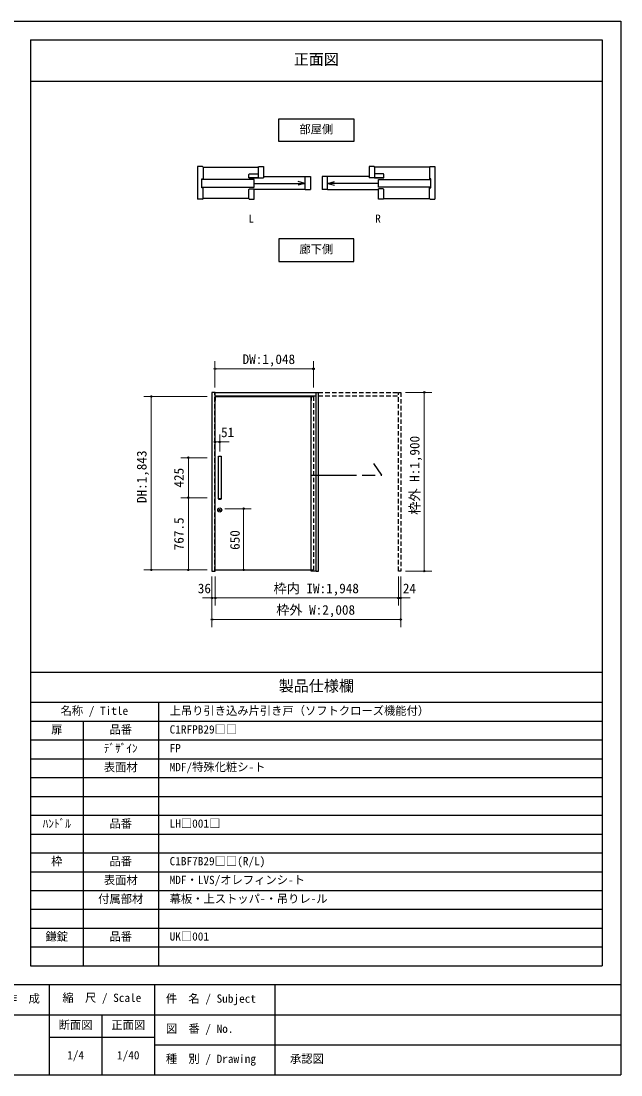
# Model space of a CAD drawing. Units: millimetres on the paper, enlarged 4 times, with parts at other scales. Extents: x -800 to 800, y -560 to 560.
# Drawn here: x 162 to 800, y -560 to 560 of the extents above; entities that cross this region are included whole.
import ezdxf
from ezdxf.enums import TextEntityAlignment as Align

# ---------------------------------------------------------------- set-up
doc = ezdxf.new("R2010")
doc.units = ezdxf.units.MM
doc.header["$LTSCALE"] = 4
doc.header["$PDMODE"] = 32
doc.header["$PDSIZE"] = 1.6
doc.linetypes.add('CHAIN_DOUBLE_DASH', pattern=[23.5, 12, -1.5, 3.5, -1.5, 3.5, -1.5])
doc.linetypes.add('DASHED1', pattern=[1.8, 1.2, -0.6])
doc.layers.add('0-0', color=7, linetype='Continuous', lineweight=25)
doc.layers.add('1-0', color=7, linetype='Continuous', lineweight=25)
doc.styles.add('ＭＳ ゴシック', font='')
doc.styles.get('ＭＳ ゴシック').set_extended_font_data('MS Gothic')

msp = doc.modelspace()

# ---------------------------------------------------------------- linework, layer by layer
at = {"layer": '0-0'}
for p, q in [((172, 540), (780, 540)), ((780, 540), (780, -444)), ((172, 496), (780, 496)), ((354.92, 405.435), (349.76, 405.435)), ((349.76, 405.435), (349.76, 370.613)), ((355.52, 404.794), (414.004, 404.794)), ((414.004, 404.914), (414.004, 394.114)), ((419.764, 405.514), (419.764, 393.514)), ((532.236, 405.514), (532.236, 393.514)), ((537.996, 404.914), (537.996, 394.114)), ((596.48, 404.794), (537.996, 404.794)), ((597.08, 405.435), (602.24, 405.435)), ((602.24, 405.435), (602.24, 370.613)), ((354.32, 392.295), (355.52, 392.295)), ((354.32, 382.875), (354.32, 392.295)), ((404.676, 397.514), (414.004, 397.514)), ((414.004, 393.514), (419.764, 393.514)), ((419.764, 394.702), (463.984, 394.702)), ((463.984, 381.075), (463.984, 394.702)), ((463.984, 394.702), (469.744, 394.702)), ((469.744, 394.702), (469.744, 381.075)), ((482.256, 394.702), (482.256, 381.075)), ((488.016, 394.702), (482.256, 394.702)), ((488.016, 381.075), (488.016, 394.702)), ((532.236, 394.702), (488.016, 394.702)), ((537.996, 393.514), (532.236, 393.514)), ((547.324, 397.514), (537.996, 397.514)), ((547.895, 396.943), (547.324, 397.514)), ((547.895, 393.514), (547.895, 396.943)), ((597.68, 392.295), (596.48, 392.295)), ((597.68, 382.875), (597.68, 392.295)), ((409.924, 391.515), (354.32, 391.515)), ((354.32, 383.595), (409.924, 383.595)), ((355.52, 382.875), (354.32, 382.875)), ((409.924, 383.595), (409.924, 391.515)), ((409.924, 387.555), (463.773, 387.555)), ((409.924, 370.7), (409.924, 381.675)), ((463.984, 381.075), (409.924, 381.075)), ((463.773, 387.555), (456.818, 389.418)), ((463.773, 387.555), (456.818, 385.691)), ((463.984, 381.075), (469.744, 381.075)), ((488.016, 381.075), (482.256, 381.075)), ((488.016, 381.075), (542.076, 381.075)), ((488.227, 387.555), (495.182, 389.418)), ((488.227, 387.555), (495.182, 385.691)), ((542.076, 387.555), (488.227, 387.555)), ((542.076, 383.595), (542.076, 391.515)), ((542.076, 391.515), (597.68, 391.515)), ((597.68, 383.595), (542.076, 383.595)), ((542.076, 370.7), (542.076, 381.675)), ((596.48, 382.875), (597.68, 382.875)), ((354.92, 370.613), (349.76, 370.613)), ((404.164, 371.3), (355.52, 371.3)), ((547.836, 371.3), (596.48, 371.3)), ((597.08, 370.613), (602.24, 370.613)), ((365.01, 165.433), (365.01, -24.567)), ((368.211, 161.033), (473.01, 161.033)), ((368.61, 165.433), (470.61, 165.433)), ((368.61, 161.833), (368.61, 156.833)), ((368.61, 161.833), (475.91, 161.833)), ((470.61, 165.433), (478.31, 165.433)), ((470.61, -24.567), (470.61, 161.833)), ((470.61, 161.833), (470.61, 156.833)), ((475.91, -24.567), (475.91, 165.433)), ((478.31, -24.567), (478.31, 165.433)), ((371.811, 52.283), (371.811, 97.183)), ((365.01, -24.567), (368.61, -24.567)), ((368.211, -23.267), (473.01, -23.267)), ((475.91, -24.567), (470.61, -24.567)), ((475.91, -24.567), (478.31, -24.567)), ((172, -132), (780, -132)), ((172, -164), (780, -164)), ((308, -164), (308, -444)), ((172, -184), (780, -184)), ((228, -184), (228, -444)), ((172, -204), (780, -204)), ((172, -224), (780, -224)), ((172, -244), (780, -244)), ((172, -264), (780, -264)), ((172, -284), (780, -284)), ((172, -304), (780, -304)), ((172, -324), (780, -324)), ((172, -344), (780, -344)), ((172, -364), (780, -364)), ((172, -384), (780, -384)), ((172, -404), (780, -404)), ((172, -424), (780, -424)), ((-800, -464), (800, -464)), ((192, -464), (192, -560)), ((304, -464), (304, -560)), ((432, -464), (432, -560)), ((-476, -496), (800, -496)), ((248, -496), (248, -560)), ((192, -520), (304, -520)), ((304, -528), (800, -528)), ((-800, -560), (800, -560))]:
    msp.add_line(p, q, dxfattribs=at)
at = {"layer": '0-0', "color": 4, "lineweight": 9}
for p, q in [((368.21, 198.433), (368.21, 170.433)), ((368.21, 190.433), (473.01, 190.433)), ((473.01, 198.433), (473.01, 170.433)), ((292.498, 161.033), (359.977, 161.033)), ((300.498, -23.267), (300.498, 161.033)), ((598.81, 165.433), (570.81, 165.433)), ((590.81, -24.567), (590.81, 165.433)), ((368.21, 120.733), (368.21, 102.733)), ((368.21, 112.733), (383.311, 112.733)), ((373.311, 120.733), (373.311, 102.733)), ((332.01, 95.983), (359.977, 95.983)), ((340.01, 53.483), (340.01, 95.983)), ((332.01, 53.483), (359.977, 53.483)), ((340.01, -23.267), (340.01, 53.483)), ((292.498, -23.267), (359.977, -23.267)), ((332.01, -23.267), (359.977, -23.267)), ((365.01, -61.138), (365.01, -30.281)), ((368.61, -61.138), (368.61, -30.281)), ((563.41, -61.138), (563.41, -30.281)), ((565.81, -61.138), (565.81, -30.281)), ((598.81, -24.567), (570.81, -24.567)), ((355.01, -53.138), (575.81, -53.138)), ((365.01, -53.138), (368.61, -53.138)), ((365.01, -83.995), (365.01, -53.138)), ((563.41, -53.138), (565.81, -53.138)), ((565.81, -83.995), (565.81, -53.138)), ((365.01, -75.995), (565.81, -75.995))]:
    msp.add_line(p, q, dxfattribs=at)
at = {"layer": '0-0', "linetype": 'DASHED1'}
for p, q in [((368.21, -24.567), (368.21, 165.433)), ((473.01, 161.033), (473.01, -23.267)), ((478.31, 165.433), (563.41, 165.433)), ((478.31, 161.833), (563.41, 161.833)), ((563.41, -24.567), (563.41, 165.433)), ((563.41, 165.433), (565.81, 165.433)), ((565.81, 165.433), (565.81, -24.567)), ((565.81, -24.567), (563.41, -24.567))]:
    msp.add_line(p, q, dxfattribs=at)
at = {"layer": '0-0', "linetype": 'CHAIN_DOUBLE_DASH'}
for p, q in [((545.531, 77.333), (537.298, 89.709)), ((470.61, 77.333), (545.531, 77.333))]:
    msp.add_line(p, q, dxfattribs=at)
at = {"layer": '0-0'}
for points in [[(-800, 560), (800, 560), (800, -560)], [(172, 540), (172, -444), (780, -444)], [(354.92, 405.435), (355.52, 404.835), (355.52, 392.295)], [(414.004, 404.914), (414.604, 405.514), (419.764, 405.514)], [(537.996, 404.914), (537.396, 405.514), (532.236, 405.514)], [(597.08, 405.435), (596.48, 404.835), (596.48, 392.295)], [(404.105, 393.514), (404.105, 396.943), (404.676, 397.514)], [(414.004, 396.233), (414.004, 393.514), (404.105, 393.514), (414.004, 393.514)], [(537.996, 396.233), (537.996, 393.514), (547.895, 393.514), (537.996, 393.514)], [(354.92, 370.613), (355.52, 371.213), (355.52, 382.875)], [(404.164, 371.3), (404.164, 381.075), (404.764, 381.675), (409.924, 381.675)], [(547.836, 371.3), (547.836, 381.075), (547.236, 381.675), (542.076, 381.675)], [(597.08, 370.613), (596.48, 371.213), (596.48, 382.875)], [(404.164, 371.3), (404.764, 370.7), (409.924, 370.7)], [(547.836, 371.3), (547.236, 370.7), (542.076, 370.7)], [(368.61, -24.567), (368.61, 165.433), (365.01, 165.433)], [(374.811, 97.183), (374.811, 52.283), (371.811, 52.283), (371.811, 51.733), (374.811, 51.733), (374.811, 52.283)]]:
    msp.add_lwpolyline(points, dxfattribs=at)
for points in [[(436, 456), (516, 456), (516, 432), (436, 432)], [(436, 304.526), (516, 304.526), (516, 328.526), (436, 328.526)], [(371.811, 97.733), (374.811, 97.733), (374.811, 97.183), (371.811, 97.183)]]:
    msp.add_lwpolyline(points, close=True, dxfattribs=at)
at = {"layer": '0-0', "color": 4}
for p in [(368.21, 190.433), (473.01, 190.433), (300.498, 161.033), (590.81, 165.433), (368.21, 112.733), (373.311, 112.733), (340.01, 95.983), (340.01, 53.483), (300.498, -23.267), (340.01, -23.267), (590.81, -24.567), (365.01, -53.138), (368.61, -53.138), (563.41, -53.138), (565.81, -53.138), (365.01, -75.995), (565.81, -75.995)]:
    msp.add_point(p, dxfattribs=at)
at = {"layer": '1-0'}
for p, q in [((373.211, 39.59), (373.211, 41.077)), ((373.411, 39.59), (373.411, 41.077))]:
    msp.add_line(p, q, dxfattribs=at)
at = {"layer": '1-0', "color": 4, "lineweight": 9}
for p, q in [((406.61, 41.733), (378.61, 41.733)), ((398.61, -23.267), (398.61, 41.733)), ((406.61, -23.267), (378.61, -23.267))]:
    msp.add_line(p, q, dxfattribs=at)
at = {"layer": '1-0'}
for radius in [2.2, 0.75]:
    msp.add_circle((373.311, 40.333), radius, dxfattribs=at)
at = {"layer": '1-0', "color": 4}
for p in [(398.61, 41.733), (398.61, -23.267)]:
    msp.add_point(p, dxfattribs=at)

# ---------------------------------------------------------------- texts
at = {"layer": '0-0', "style": 'ＭＳ ゴシック'}
for s, height, p in [('正面図', 11.73, (452, 510)), ('部屋側', 8.798, (458, 438)), ('L', 8.379, (403.931, 343.402)), ('R', 8.379, (538.864, 343.402)), ('廊下側', 8.798, (458, 310.526)), ('DW:1,048', 10.26, (397.61, 192.433)), ('51', 10.26, (374.683, 114.733)), ('36', 10.26, (349.987, -51.138)), ('枠内 IW:1,948', 10.26, (430.51, -51.138)), ('24', 10.26, (568.074, -51.138)), ('枠外 W:2,008', 10.26, (433.41, -73.995)), ('製品仕様欄', 11.73, (436, -155.963)), ('名称 / Title', 8.798, (204, -180)), ('上吊り引き込み片引き戸（ソフトクローズ機能付）', 8.798, (320, -180)), ('扉', 8.798, (194, -200)), ('品番', 8.798, (256, -200)), ('C1RFPB29□□', 8.798, (320, -199.84)), ('ﾃﾞｻﾞｲﾝ', 8.798, (250, -220)), ('FP', 8.798, (320, -219.84)), ('表面材', 8.798, (250, -240)), ('MDF/特殊化粧シ-ト', 8.798, (320, -239.84)), ('ﾊﾝﾄﾞﾙ', 8.798, (185, -300)), ('品番', 8.798, (256, -300)), ('LH□001□', 8.798, (320, -299.84)), ('枠', 8.798, (194, -340)), ('品番', 8.798, (256, -340)), ('C1BF7B29□□(R/L)', 8.798, (320, -339.84)), ('表面材', 8.798, (250, -360)), ('MDF・LVS/オレフィンシ-ト', 8.798, (320, -359.84)), ('付属部材', 8.798, (244, -380)), ('幕板・上ストッパ-・吊りレ-ル', 8.798, (320, -379.84)), ('鎌錠', 8.798, (188, -420)), ('品番', 8.798, (256, -420)), ('UK□001', 8.798, (320, -419.84)), ('作\u3000成', 8.798, (146, -485.92)), ('縮\u3000尺 / Scale', 8.798, (206, -485.095)), ('件\u3000名 / Subject', 8.798, (316, -485.919)), ('断面図', 8.798, (202, -513.968)), ('正面図', 8.798, (258, -513.968)), ('図\u3000番 / No.', 8.798, (316, -517.919)), ('1/4', 8.798, (211, -546.097)), ('1/40', 8.798, (264, -546.097)), ('種\u3000別 / Drawing', 8.798, (316, -549.919)), ('承認図', 8.798, (448, -549.919))]:
    msp.add_text(s, height=height, dxfattribs=at).set_placement(p, align=Align.BOTTOM_LEFT)
for s, p in [('枠外 H:1,900', (588.81, 35.333)), ('DH:1,843', (298.498, 47.783)), ('425', (338.01, 64.233)), ('767.5', (338.01, -2.392))]:
    msp.add_text(s, height=10.26, rotation=90, dxfattribs=at).set_placement(p, align=Align.BOTTOM_LEFT)
at = {"layer": '1-0', "style": 'ＭＳ ゴシック'}
msp.add_text('650', height=10.26, rotation=90, dxfattribs=at).set_placement((397.61, -1.967), align=Align.BOTTOM_LEFT)

doc.saveas('drawing.dxf')
